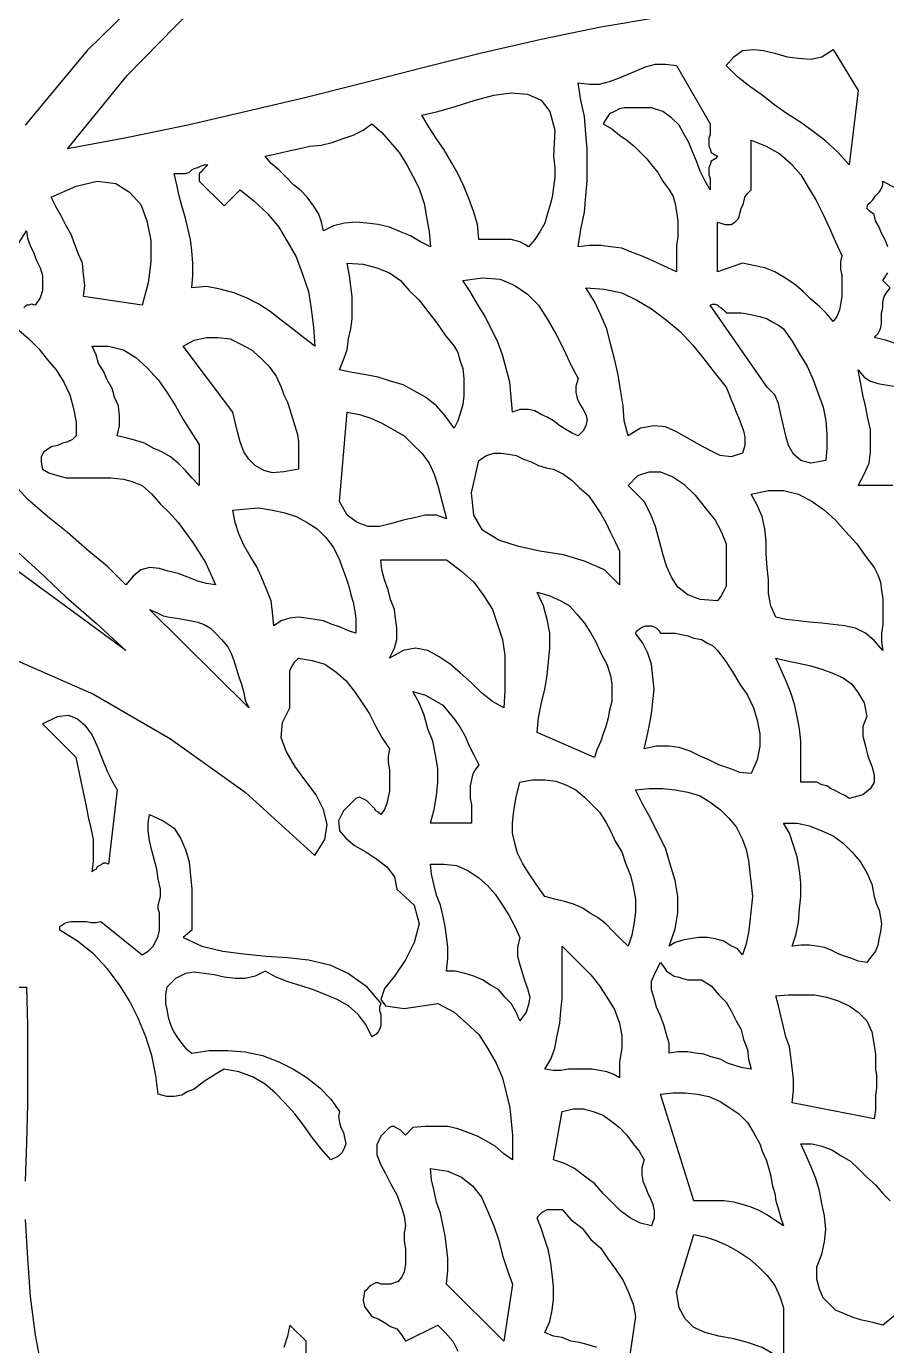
# Model space of a CAD drawing. Extents: x 0.03 to 9.22, y 0.02 to 5.11.
# Drawn here: x 5.006 to 5.698, y 1.864 to 2.925 of the extents above; entities that cross this region are included whole.
import ezdxf

# ---------------------------------------------------------------- set-up
doc = ezdxf.new("R2010")
doc.units = 0
doc.layers.add('1', color=7, linetype='Continuous')

msp = doc.modelspace()

# ---------------------------------------------------------------- linework, layer by layer
for points in [[(5.079, 2.311), (5.072, 2.251), (5.07, 2.252), (5.068, 2.252), (5.067, 2.251), (5.065, 2.25), (5.063, 2.249), (5.062, 2.247), (5.06, 2.246), (5.059, 2.245), (5.06, 2.253), (5.06, 2.262), (5.06, 2.271), (5.058, 2.28), (5.056, 2.289), (5.054, 2.299), (5.052, 2.309), (5.05, 2.318), (5.048, 2.328), (5.046, 2.337), (5.019, 2.364), (5.031, 2.37), (5.04, 2.371), (5.047, 2.368), (5.053, 2.363), (5.059, 2.355), (5.063, 2.346), (5.067, 2.336), (5.071, 2.326), (5.075, 2.318), (5.079, 2.311)], [(5.139, 2.198), (5.132, 2.192), (5.147, 2.185), (5.164, 2.181), (5.181, 2.179), (5.199, 2.177), (5.216, 2.176), (5.233, 2.174), (5.25, 2.17), (5.265, 2.163), (5.279, 2.153), (5.291, 2.139), (5.29, 2.136), (5.29, 2.133), (5.291, 2.13), (5.291, 2.127), (5.291, 2.124), (5.291, 2.121), (5.29, 2.118), (5.289, 2.116), (5.287, 2.114), (5.284, 2.112), (5.279, 2.122), (5.273, 2.13), (5.265, 2.137), (5.256, 2.142), (5.247, 2.146), (5.237, 2.15), (5.227, 2.153), (5.217, 2.156), (5.207, 2.16), (5.198, 2.165), (5.19, 2.161), (5.182, 2.159), (5.174, 2.159), (5.165, 2.16), (5.157, 2.162), (5.149, 2.163), (5.141, 2.164), (5.134, 2.163), (5.126, 2.159), (5.119, 2.152), (5.118, 2.146), (5.118, 2.139), (5.119, 2.134), (5.12, 2.128), (5.122, 2.122), (5.124, 2.117), (5.127, 2.112), (5.13, 2.108), (5.134, 2.103), (5.139, 2.099), (5.153, 2.101), (5.168, 2.101), (5.182, 2.1), (5.196, 2.097), (5.209, 2.092), (5.221, 2.086), (5.232, 2.079), (5.242, 2.071), (5.251, 2.062), (5.258, 2.052), (5.257, 2.048), (5.258, 2.043), (5.259, 2.039), (5.261, 2.035), (5.262, 2.031), (5.263, 2.026), (5.262, 2.023), (5.26, 2.019), (5.257, 2.016), (5.251, 2.013), (5.243, 2.022), (5.236, 2.031), (5.229, 2.041), (5.222, 2.05), (5.214, 2.059), (5.206, 2.067), (5.198, 2.074), (5.188, 2.08), (5.177, 2.084), (5.165, 2.086), (5.16, 2.083), (5.155, 2.08), (5.15, 2.077), (5.146, 2.074), (5.141, 2.07), (5.136, 2.068), (5.131, 2.065), (5.125, 2.064), (5.119, 2.064), (5.112, 2.066), (5.11, 2.081), (5.107, 2.097), (5.102, 2.112), (5.096, 2.127), (5.089, 2.141), (5.081, 2.154), (5.071, 2.167), (5.06, 2.179), (5.047, 2.189), (5.033, 2.198), (5.033, 2.201), (5.036, 2.203), (5.038, 2.204), (5.042, 2.205), (5.045, 2.205), (5.05, 2.205), (5.054, 2.205), (5.058, 2.204), (5.062, 2.204), (5.066, 2.205), (5.099, 2.178), (5.104, 2.181), (5.108, 2.185), (5.11, 2.189), (5.112, 2.193), (5.113, 2.198), (5.113, 2.203), (5.113, 2.208), (5.113, 2.212), (5.112, 2.215), (5.112, 2.218), (5.114, 2.225), (5.114, 2.231), (5.112, 2.239), (5.111, 2.247), (5.109, 2.254), (5.107, 2.262), (5.105, 2.27), (5.104, 2.278), (5.104, 2.284), (5.105, 2.291), (5.116, 2.286), (5.125, 2.28), (5.13, 2.272), (5.134, 2.263), (5.137, 2.253), (5.138, 2.242), (5.139, 2.231), (5.139, 2.22), (5.139, 2.209), (5.139, 2.198)], [(4.993, 2.152), (5.006, 2.152)], [(5.006, 2.152), (5.007, 2.121), (5.007, 2.089), (5.007, 2.058), (5.006, 2.027), (5.005, 1.996)], [(5.005, 1.965), (5.007, 1.934), (5.009, 1.903), (5.013, 1.872), (5.019, 1.841), (5.002, 1.79)]]:
    msp.add_lwpolyline(points)
at = {"layer": '1'}
for points in [[(5.111, 2.961), (5.055, 2.906), (5.005, 2.846)], [(5.516, 2.933), (5.468, 2.925), (5.42, 2.915), (5.372, 2.904), (5.325, 2.892), (5.278, 2.88), (5.23, 2.868), (5.183, 2.857), (5.136, 2.846), (5.088, 2.836), (5.039, 2.827), (5.087, 2.886), (5.139, 2.939)], [(5.675, 2.874), (5.668, 2.814), (5.659, 2.824), (5.649, 2.833), (5.639, 2.841), (5.629, 2.848), (5.618, 2.855), (5.608, 2.862), (5.598, 2.87), (5.588, 2.877), (5.578, 2.885), (5.569, 2.894), (5.575, 2.901), (5.582, 2.906), (5.591, 2.907), (5.599, 2.906), (5.608, 2.904), (5.618, 2.901), (5.627, 2.9), (5.637, 2.899), (5.646, 2.901), (5.655, 2.907), (5.675, 2.874)], [(5.556, 2.847), (5.556, 2.844), (5.556, 2.841), (5.556, 2.838), (5.555, 2.836), (5.555, 2.832), (5.555, 2.829), (5.556, 2.827), (5.557, 2.824), (5.56, 2.822), (5.562, 2.821), (5.56, 2.819), (5.557, 2.817), (5.556, 2.814), (5.555, 2.812), (5.555, 2.809), (5.555, 2.806), (5.556, 2.803), (5.556, 2.8), (5.556, 2.797), (5.556, 2.794), (5.552, 2.801), (5.548, 2.809), (5.545, 2.817), (5.542, 2.824), (5.539, 2.832), (5.535, 2.839), (5.531, 2.846), (5.525, 2.852), (5.518, 2.857), (5.509, 2.86), (5.505, 2.86), (5.5, 2.86), (5.496, 2.86), (5.491, 2.86), (5.487, 2.86), (5.483, 2.859), (5.479, 2.857), (5.475, 2.855), (5.473, 2.852), (5.47, 2.847), (5.477, 2.843), (5.483, 2.838), (5.489, 2.834), (5.495, 2.829), (5.5, 2.824), (5.505, 2.819), (5.509, 2.814), (5.514, 2.808), (5.518, 2.801), (5.523, 2.794), (5.526, 2.789), (5.528, 2.783), (5.529, 2.776), (5.53, 2.769), (5.53, 2.763), (5.53, 2.756), (5.529, 2.749), (5.529, 2.742), (5.529, 2.735), (5.529, 2.728), (5.522, 2.731), (5.514, 2.735), (5.507, 2.738), (5.5, 2.741), (5.492, 2.744), (5.485, 2.747), (5.476, 2.748), (5.468, 2.749), (5.459, 2.749), (5.45, 2.748), (5.452, 2.762), (5.455, 2.776), (5.456, 2.789), (5.457, 2.801), (5.457, 2.814), (5.457, 2.827), (5.456, 2.839), (5.455, 2.853), (5.452, 2.866), (5.45, 2.88), (5.459, 2.879), (5.467, 2.879), (5.475, 2.881), (5.483, 2.884), (5.49, 2.887), (5.497, 2.89), (5.504, 2.893), (5.512, 2.895), (5.52, 2.895), (5.529, 2.894), (5.556, 2.847)], [(5.43, 2.821), (5.431, 2.812), (5.431, 2.804), (5.43, 2.796), (5.429, 2.788), (5.427, 2.781), (5.425, 2.774), (5.423, 2.767), (5.419, 2.76), (5.415, 2.754), (5.41, 2.748), (5.407, 2.75), (5.403, 2.752), (5.399, 2.753), (5.396, 2.754), (5.391, 2.754), (5.387, 2.754), (5.383, 2.754), (5.379, 2.754), (5.375, 2.754), (5.37, 2.754), (5.369, 2.766), (5.366, 2.776), (5.362, 2.787), (5.358, 2.797), (5.353, 2.807), (5.348, 2.816), (5.342, 2.826), (5.336, 2.835), (5.33, 2.844), (5.324, 2.854), (5.337, 2.857), (5.351, 2.861), (5.367, 2.866), (5.382, 2.87), (5.396, 2.872), (5.409, 2.871), (5.42, 2.866), (5.427, 2.857), (5.431, 2.842), (5.43, 2.821)], [(5.331, 2.748), (5.323, 2.752), (5.315, 2.757), (5.307, 2.76), (5.298, 2.764), (5.289, 2.766), (5.28, 2.767), (5.271, 2.768), (5.262, 2.767), (5.253, 2.765), (5.245, 2.761), (5.243, 2.769), (5.241, 2.775), (5.237, 2.781), (5.232, 2.788), (5.227, 2.793), (5.221, 2.798), (5.215, 2.804), (5.209, 2.81), (5.203, 2.815), (5.198, 2.821), (5.207, 2.823), (5.216, 2.825), (5.225, 2.827), (5.234, 2.829), (5.243, 2.83), (5.252, 2.832), (5.26, 2.835), (5.269, 2.838), (5.277, 2.842), (5.284, 2.847), (5.292, 2.84), (5.299, 2.832), (5.306, 2.824), (5.312, 2.814), (5.317, 2.805), (5.322, 2.795), (5.326, 2.783), (5.328, 2.772), (5.33, 2.76), (5.331, 2.748)], [(5.662, 2.741), (5.661, 2.736), (5.661, 2.73), (5.662, 2.725), (5.662, 2.719), (5.662, 2.713), (5.662, 2.708), (5.661, 2.702), (5.66, 2.697), (5.658, 2.692), (5.655, 2.688), (5.65, 2.694), (5.644, 2.7), (5.637, 2.706), (5.631, 2.712), (5.624, 2.718), (5.616, 2.723), (5.608, 2.728), (5.6, 2.731), (5.591, 2.733), (5.582, 2.735), (5.562, 2.728), (5.562, 2.768), (5.568, 2.766), (5.573, 2.766), (5.576, 2.768), (5.579, 2.771), (5.58, 2.775), (5.581, 2.779), (5.583, 2.783), (5.584, 2.788), (5.586, 2.791), (5.589, 2.794), (5.589, 2.834), (5.601, 2.829), (5.612, 2.823), (5.621, 2.815), (5.629, 2.806), (5.635, 2.796), (5.641, 2.786), (5.647, 2.774), (5.652, 2.763), (5.657, 2.752), (5.662, 2.741)], [(5.152, 2.814), (5.151, 2.813), (5.149, 2.811), (5.148, 2.81), (5.146, 2.808), (5.145, 2.807), (5.145, 2.805), (5.145, 2.803), (5.145, 2.801), (5.165, 2.781), (5.178, 2.794), (5.189, 2.785), (5.2, 2.775), (5.209, 2.764), (5.216, 2.752), (5.223, 2.74), (5.228, 2.726), (5.233, 2.712), (5.235, 2.698), (5.237, 2.683), (5.238, 2.668), (5.229, 2.675), (5.22, 2.682), (5.211, 2.689), (5.202, 2.696), (5.193, 2.702), (5.183, 2.707), (5.173, 2.711), (5.162, 2.714), (5.151, 2.716), (5.139, 2.715), (5.14, 2.725), (5.14, 2.735), (5.139, 2.745), (5.138, 2.754), (5.136, 2.763), (5.134, 2.771), (5.131, 2.781), (5.129, 2.789), (5.127, 2.798), (5.125, 2.807), (5.129, 2.807), (5.132, 2.807), (5.134, 2.807), (5.137, 2.808), (5.139, 2.81), (5.141, 2.811), (5.144, 2.812), (5.146, 2.813), (5.149, 2.814), (5.152, 2.814)], [(5.099, 2.701), (5.052, 2.708), (5.053, 2.717), (5.052, 2.726), (5.051, 2.735), (5.048, 2.742), (5.045, 2.75), (5.042, 2.758), (5.038, 2.765), (5.034, 2.773), (5.03, 2.78), (5.026, 2.788), (5.046, 2.797), (5.063, 2.801), (5.078, 2.799), (5.089, 2.792), (5.098, 2.782), (5.103, 2.769), (5.106, 2.753), (5.106, 2.736), (5.104, 2.719), (5.099, 2.701)], [(5.699, 2.748), (5.697, 2.753), (5.694, 2.759), (5.692, 2.764), (5.689, 2.769), (5.688, 2.774), (5.684, 2.777), (5.682, 2.779), (5.683, 2.782), (5.685, 2.784), (5.687, 2.786), (5.689, 2.789), (5.692, 2.792), (5.694, 2.795), (5.695, 2.798), (5.695, 2.801), (5.706, 2.795)], [(4.999, 2.75), (5.006, 2.761), (5.007, 2.755), (5.009, 2.749), (5.012, 2.743), (5.014, 2.737), (5.017, 2.731), (5.019, 2.725), (5.019, 2.719), (5.019, 2.713), (5.017, 2.707), (5.013, 2.701)], [(5.35, 2.668), (5.353, 2.663), (5.355, 2.656), (5.357, 2.65), (5.358, 2.642), (5.358, 2.635), (5.358, 2.628), (5.357, 2.621), (5.355, 2.614), (5.353, 2.608), (5.35, 2.602), (5.343, 2.612), (5.336, 2.62), (5.327, 2.627), (5.318, 2.632), (5.309, 2.637), (5.299, 2.64), (5.289, 2.643), (5.279, 2.645), (5.268, 2.647), (5.258, 2.649), (5.261, 2.657), (5.264, 2.665), (5.265, 2.674), (5.267, 2.682), (5.268, 2.69), (5.268, 2.699), (5.268, 2.708), (5.267, 2.716), (5.266, 2.725), (5.264, 2.735), (5.277, 2.734), (5.288, 2.731), (5.298, 2.727), (5.307, 2.721), (5.314, 2.713), (5.322, 2.705), (5.329, 2.696), (5.336, 2.687), (5.343, 2.677), (5.35, 2.668)], [(5.45, 2.642), (5.448, 2.636), (5.448, 2.631), (5.449, 2.626), (5.451, 2.622), (5.454, 2.617), (5.456, 2.613), (5.457, 2.609), (5.456, 2.604), (5.454, 2.6), (5.45, 2.596), (5.445, 2.598), (5.44, 2.601), (5.435, 2.604), (5.43, 2.608), (5.425, 2.611), (5.42, 2.613), (5.415, 2.616), (5.41, 2.617), (5.403, 2.617), (5.397, 2.615), (5.396, 2.627), (5.395, 2.639), (5.392, 2.65), (5.389, 2.661), (5.385, 2.672), (5.38, 2.682), (5.375, 2.692), (5.369, 2.702), (5.363, 2.712), (5.357, 2.721), (5.373, 2.723), (5.387, 2.722), (5.399, 2.717), (5.409, 2.71), (5.418, 2.701), (5.425, 2.69), (5.432, 2.678), (5.438, 2.666), (5.444, 2.653), (5.45, 2.642)], [(5.706, 2.67), (5.697, 2.673), (5.688, 2.675), (5.691, 2.678), (5.693, 2.682), (5.694, 2.686), (5.694, 2.691), (5.694, 2.695), (5.695, 2.699), (5.695, 2.704), (5.696, 2.708), (5.698, 2.711), (5.701, 2.715), (5.695, 2.721), (5.699, 2.727)], [(5.569, 2.635), (5.571, 2.63), (5.573, 2.625), (5.575, 2.62), (5.577, 2.615), (5.579, 2.61), (5.581, 2.605), (5.583, 2.6), (5.584, 2.595), (5.584, 2.588), (5.582, 2.582), (5.573, 2.579), (5.564, 2.58), (5.556, 2.584), (5.547, 2.589), (5.538, 2.594), (5.529, 2.599), (5.52, 2.603), (5.511, 2.604), (5.5, 2.602), (5.49, 2.596), (5.487, 2.608), (5.486, 2.62), (5.484, 2.633), (5.482, 2.645), (5.479, 2.658), (5.476, 2.67), (5.473, 2.682), (5.468, 2.693), (5.463, 2.704), (5.456, 2.715), (5.471, 2.714), (5.485, 2.711), (5.497, 2.705), (5.509, 2.698), (5.521, 2.689), (5.532, 2.68), (5.542, 2.669), (5.551, 2.658), (5.56, 2.646), (5.569, 2.635)], [(5.013, 2.701), (5.01, 2.702), (5.008, 2.701), (5.006, 2.701), (5.004, 2.699)], [(5.569, 2.695), (5.572, 2.695), (5.576, 2.695), (5.581, 2.695), (5.586, 2.694), (5.591, 2.693), (5.596, 2.692), (5.602, 2.69), (5.607, 2.687), (5.611, 2.685), (5.615, 2.682), (5.622, 2.672), (5.628, 2.662), (5.634, 2.652), (5.639, 2.641), (5.643, 2.63), (5.647, 2.619), (5.649, 2.608), (5.65, 2.597), (5.65, 2.586), (5.649, 2.576), (5.637, 2.574), (5.629, 2.576), (5.623, 2.581), (5.619, 2.588), (5.617, 2.596), (5.615, 2.604), (5.613, 2.613), (5.611, 2.622), (5.608, 2.629), (5.602, 2.635), (5.556, 2.701), (5.558, 2.702), (5.56, 2.702), (5.562, 2.701), (5.563, 2.7), (5.565, 2.699), (5.566, 2.698), (5.568, 2.696), (5.569, 2.695)], [(5, 2.681), (5.008, 2.674), (5.016, 2.666), (5.023, 2.657), (5.03, 2.649), (5.036, 2.639), (5.041, 2.629), (5.044, 2.618), (5.046, 2.607), (5.046, 2.596), (5.043, 2.593), (5.039, 2.591), (5.035, 2.59), (5.031, 2.588), (5.026, 2.587), (5.023, 2.585), (5.02, 2.583), (5.018, 2.579), (5.018, 2.575), (5.019, 2.569), (5.024, 2.566), (5.031, 2.564), (5.038, 2.562), (5.047, 2.562), (5.056, 2.562), (5.065, 2.562), (5.074, 2.562), (5.084, 2.561), (5.091, 2.559), (5.099, 2.556), (5.107, 2.549), (5.114, 2.541), (5.121, 2.534), (5.128, 2.526), (5.134, 2.518), (5.14, 2.51), (5.145, 2.502), (5.15, 2.494), (5.154, 2.485), (5.158, 2.476), (5.151, 2.477), (5.144, 2.479), (5.136, 2.482), (5.128, 2.485), (5.12, 2.487), (5.113, 2.489), (5.105, 2.49), (5.098, 2.488), (5.092, 2.483), (5.086, 2.476), (5.071, 2.491), (5.055, 2.504), (5.039, 2.518), (5.023, 2.531), (5.007, 2.545), (4.994, 2.559)], [(5.145, 2.589), (5.145, 2.556), (5.139, 2.562), (5.134, 2.568), (5.128, 2.574), (5.122, 2.579), (5.115, 2.583), (5.108, 2.586), (5.101, 2.59), (5.094, 2.592), (5.087, 2.594), (5.079, 2.596), (5.081, 2.604), (5.081, 2.612), (5.08, 2.62), (5.077, 2.627), (5.075, 2.634), (5.071, 2.641), (5.068, 2.648), (5.064, 2.654), (5.062, 2.661), (5.059, 2.668), (5.072, 2.668), (5.084, 2.665), (5.094, 2.659), (5.103, 2.651), (5.112, 2.641), (5.119, 2.631), (5.126, 2.62), (5.132, 2.609), (5.139, 2.598), (5.145, 2.589)], [(5.211, 2.635), (5.213, 2.629), (5.216, 2.623), (5.218, 2.617), (5.22, 2.61), (5.222, 2.604), (5.224, 2.597), (5.225, 2.591), (5.225, 2.584), (5.225, 2.576), (5.225, 2.569), (5.213, 2.567), (5.204, 2.566), (5.197, 2.568), (5.19, 2.572), (5.185, 2.577), (5.181, 2.583), (5.178, 2.591), (5.176, 2.598), (5.174, 2.607), (5.172, 2.615), (5.132, 2.668), (5.141, 2.673), (5.151, 2.675), (5.16, 2.675), (5.17, 2.674), (5.178, 2.67), (5.187, 2.665), (5.194, 2.659), (5.201, 2.652), (5.207, 2.644), (5.211, 2.635)], [(5.703, 2.556), (5.689, 2.556), (5.675, 2.556), (5.68, 2.565), (5.684, 2.574), (5.685, 2.583), (5.685, 2.592), (5.685, 2.601), (5.683, 2.61), (5.681, 2.62), (5.679, 2.629), (5.677, 2.639), (5.675, 2.649), (5.68, 2.643), (5.685, 2.64), (5.691, 2.638), (5.697, 2.637), (5.704, 2.636)], [(5.086, 2.423), (4.86, 2.589), (4.854, 2.629), (4.879, 2.609), (4.903, 2.589), (4.926, 2.569), (4.949, 2.549), (4.971, 2.528), (4.993, 2.508), (5.016, 2.487), (5.038, 2.466), (5.062, 2.445), (5.086, 2.423)], [(5.337, 2.556), (5.344, 2.529), (5.336, 2.532), (5.327, 2.532), (5.318, 2.53), (5.309, 2.528), (5.299, 2.525), (5.29, 2.523), (5.281, 2.523), (5.272, 2.526), (5.264, 2.532), (5.258, 2.543), (5.264, 2.615), (5.274, 2.613), (5.283, 2.61), (5.292, 2.606), (5.301, 2.601), (5.31, 2.596), (5.317, 2.589), (5.324, 2.582), (5.33, 2.574), (5.334, 2.565), (5.337, 2.556)], [(5.483, 2.503), (5.483, 2.476), (5.471, 2.488), (5.455, 2.495), (5.438, 2.5), (5.419, 2.503), (5.401, 2.507), (5.386, 2.512), (5.373, 2.52), (5.366, 2.532), (5.364, 2.55), (5.37, 2.576), (5.376, 2.58), (5.382, 2.582), (5.388, 2.582), (5.394, 2.581), (5.4, 2.58), (5.406, 2.577), (5.412, 2.575), (5.418, 2.572), (5.424, 2.57), (5.43, 2.569), (5.438, 2.565), (5.445, 2.56), (5.451, 2.554), (5.458, 2.548), (5.463, 2.541), (5.468, 2.533), (5.472, 2.526), (5.476, 2.518), (5.48, 2.51), (5.483, 2.503)], [(5.569, 2.509), (5.569, 2.505), (5.569, 2.5), (5.569, 2.495), (5.569, 2.49), (5.569, 2.485), (5.569, 2.48), (5.569, 2.475), (5.567, 2.471), (5.565, 2.467), (5.562, 2.463), (5.548, 2.464), (5.538, 2.468), (5.53, 2.474), (5.525, 2.482), (5.521, 2.491), (5.518, 2.501), (5.515, 2.512), (5.512, 2.523), (5.508, 2.533), (5.503, 2.543), (5.49, 2.556), (5.498, 2.564), (5.507, 2.567), (5.516, 2.567), (5.526, 2.563), (5.535, 2.557), (5.544, 2.548), (5.552, 2.538), (5.56, 2.528), (5.565, 2.519), (5.569, 2.509)], [(5.688, 2.49), (5.691, 2.484), (5.693, 2.478), (5.694, 2.471), (5.695, 2.465), (5.695, 2.458), (5.695, 2.451), (5.695, 2.444), (5.694, 2.437), (5.694, 2.43), (5.695, 2.423), (5.688, 2.431), (5.681, 2.437), (5.673, 2.441), (5.664, 2.443), (5.655, 2.444), (5.646, 2.445), (5.636, 2.446), (5.627, 2.447), (5.617, 2.448), (5.609, 2.45), (5.605, 2.459), (5.603, 2.469), (5.603, 2.48), (5.602, 2.49), (5.601, 2.501), (5.601, 2.511), (5.6, 2.521), (5.598, 2.531), (5.594, 2.54), (5.589, 2.549), (5.603, 2.552), (5.615, 2.552), (5.627, 2.549), (5.638, 2.543), (5.648, 2.536), (5.657, 2.528), (5.665, 2.519), (5.674, 2.509), (5.681, 2.499), (5.688, 2.49)], [(5.258, 2.496), (5.26, 2.49), (5.262, 2.485), (5.264, 2.479), (5.266, 2.473), (5.267, 2.468), (5.269, 2.462), (5.27, 2.456), (5.271, 2.449), (5.271, 2.443), (5.271, 2.437), (5.265, 2.439), (5.258, 2.442), (5.252, 2.444), (5.245, 2.447), (5.238, 2.448), (5.231, 2.449), (5.225, 2.45), (5.218, 2.449), (5.211, 2.447), (5.205, 2.443), (5.204, 2.454), (5.203, 2.463), (5.199, 2.473), (5.195, 2.482), (5.191, 2.491), (5.186, 2.499), (5.181, 2.508), (5.177, 2.517), (5.174, 2.526), (5.172, 2.536), (5.183, 2.537), (5.193, 2.538), (5.204, 2.536), (5.214, 2.534), (5.223, 2.531), (5.232, 2.526), (5.24, 2.521), (5.247, 2.514), (5.253, 2.506), (5.258, 2.496)], [(5.344, 2.496), (5.356, 2.487), (5.366, 2.478), (5.374, 2.467), (5.381, 2.456), (5.385, 2.444), (5.389, 2.432), (5.391, 2.419), (5.391, 2.405), (5.391, 2.391), (5.39, 2.377), (5.381, 2.382), (5.372, 2.389), (5.364, 2.397), (5.355, 2.405), (5.347, 2.412), (5.338, 2.418), (5.329, 2.423), (5.319, 2.425), (5.309, 2.423), (5.298, 2.417), (5.302, 2.425), (5.304, 2.432), (5.304, 2.441), (5.303, 2.449), (5.302, 2.456), (5.299, 2.464), (5.297, 2.472), (5.294, 2.48), (5.292, 2.488), (5.291, 2.496), (5.294, 2.496), (5.298, 2.496), (5.303, 2.496), (5.309, 2.496), (5.314, 2.496), (5.32, 2.496), (5.326, 2.496), (5.332, 2.496), (5.338, 2.496), (5.344, 2.496)], [(5.476, 2.403), (5.477, 2.396), (5.477, 2.389), (5.477, 2.382), (5.475, 2.375), (5.474, 2.369), (5.472, 2.362), (5.47, 2.356), (5.468, 2.35), (5.465, 2.343), (5.463, 2.337), (5.417, 2.357), (5.418, 2.369), (5.42, 2.38), (5.423, 2.392), (5.425, 2.403), (5.426, 2.414), (5.427, 2.425), (5.427, 2.437), (5.425, 2.448), (5.422, 2.459), (5.417, 2.47), (5.427, 2.467), (5.436, 2.463), (5.443, 2.459), (5.449, 2.452), (5.455, 2.445), (5.46, 2.437), (5.464, 2.43), (5.468, 2.421), (5.473, 2.412), (5.476, 2.403)], [(5.158, 2.437), (5.163, 2.432), (5.168, 2.426), (5.171, 2.42), (5.173, 2.415), (5.175, 2.408), (5.177, 2.402), (5.179, 2.396), (5.181, 2.389), (5.182, 2.383), (5.185, 2.377), (5.105, 2.456), (5.11, 2.454), (5.116, 2.451), (5.121, 2.45), (5.127, 2.449), (5.133, 2.448), (5.139, 2.447), (5.144, 2.446), (5.149, 2.444), (5.154, 2.441), (5.158, 2.437)], [(5.516, 2.437), (5.519, 2.437), (5.524, 2.437), (5.528, 2.437), (5.533, 2.436), (5.538, 2.435), (5.543, 2.433), (5.549, 2.432), (5.554, 2.429), (5.558, 2.427), (5.562, 2.423), (5.568, 2.415), (5.574, 2.406), (5.58, 2.396), (5.586, 2.387), (5.591, 2.377), (5.594, 2.367), (5.596, 2.356), (5.596, 2.346), (5.594, 2.335), (5.589, 2.324), (5.58, 2.325), (5.572, 2.328), (5.563, 2.331), (5.555, 2.335), (5.548, 2.338), (5.54, 2.342), (5.531, 2.345), (5.523, 2.346), (5.513, 2.346), (5.503, 2.344), (5.505, 2.353), (5.507, 2.362), (5.509, 2.372), (5.51, 2.382), (5.511, 2.392), (5.51, 2.402), (5.509, 2.412), (5.506, 2.421), (5.502, 2.429), (5.496, 2.437), (5.497, 2.439), (5.5, 2.441), (5.502, 2.442), (5.504, 2.443), (5.506, 2.443), (5.509, 2.443), (5.511, 2.442), (5.513, 2.441), (5.515, 2.439), (5.516, 2.437)], [(4.994, 2.417), (5.06, 2.388), (5.122, 2.352), (5.182, 2.309), (5.238, 2.258), (5.246, 2.271), (5.248, 2.283), (5.245, 2.295), (5.239, 2.307), (5.23, 2.319), (5.222, 2.33), (5.215, 2.342), (5.211, 2.353), (5.212, 2.365), (5.218, 2.377), (5.218, 2.381), (5.218, 2.385), (5.218, 2.39), (5.218, 2.394), (5.218, 2.399), (5.218, 2.403), (5.218, 2.407), (5.22, 2.411), (5.222, 2.414), (5.225, 2.417), (5.236, 2.415), (5.246, 2.412), (5.255, 2.406), (5.263, 2.399), (5.27, 2.39), (5.276, 2.381), (5.282, 2.372), (5.287, 2.362), (5.292, 2.353), (5.298, 2.344), (5.297, 2.338), (5.297, 2.333), (5.298, 2.327), (5.298, 2.322), (5.298, 2.316), (5.298, 2.31), (5.297, 2.305), (5.296, 2.3), (5.294, 2.295), (5.291, 2.291), (5.289, 2.293), (5.287, 2.294), (5.286, 2.296), (5.284, 2.298), (5.282, 2.3), (5.28, 2.302), (5.278, 2.303), (5.276, 2.304), (5.274, 2.305), (5.271, 2.304), (5.261, 2.294), (5.257, 2.286), (5.258, 2.278), (5.263, 2.272), (5.27, 2.266), (5.279, 2.261), (5.288, 2.255), (5.296, 2.249), (5.302, 2.241), (5.304, 2.231), (5.318, 2.218), (5.322, 2.203), (5.318, 2.188), (5.311, 2.174), (5.302, 2.161), (5.294, 2.151), (5.291, 2.142), (5.295, 2.137), (5.31, 2.135), (5.337, 2.139), (5.35, 2.132), (5.36, 2.123), (5.37, 2.114), (5.377, 2.103), (5.384, 2.091), (5.389, 2.079), (5.392, 2.067), (5.395, 2.055), (5.396, 2.044), (5.397, 2.033), (5.397, 2.013), (5.39, 2.018), (5.383, 2.024), (5.376, 2.028), (5.369, 2.032), (5.361, 2.035), (5.353, 2.038), (5.345, 2.04), (5.336, 2.04), (5.327, 2.04), (5.317, 2.039), (5.311, 2.033), (5.31, 2.034), (5.308, 2.036), (5.307, 2.037), (5.305, 2.038), (5.303, 2.039), (5.302, 2.04), (5.3, 2.04), (5.298, 2.039), (5.291, 2.032), (5.288, 2.025), (5.288, 2.017), (5.291, 2.009), (5.295, 2.002), (5.299, 1.994), (5.304, 1.985), (5.307, 1.977), (5.31, 1.968), (5.311, 1.96), (5.31, 1.954), (5.31, 1.948), (5.311, 1.941), (5.311, 1.935), (5.311, 1.929), (5.31, 1.923), (5.308, 1.919), (5.305, 1.915), (5.299, 1.913), (5.291, 1.913), (5.289, 1.914), (5.287, 1.914), (5.285, 1.913), (5.283, 1.912), (5.282, 1.911), (5.281, 1.91), (5.279, 1.908), (5.278, 1.907), (5.277, 1.9), (5.278, 1.895), (5.281, 1.891), (5.284, 1.887), (5.289, 1.885), (5.294, 1.882), (5.299, 1.879), (5.304, 1.877), (5.308, 1.872), (5.311, 1.867), (5.337, 1.88), (5.343, 1.874), (5.349, 1.867), (5.353, 1.859)], [(5.682, 2.37), (5.679, 2.362), (5.679, 2.354), (5.681, 2.346), (5.683, 2.338), (5.686, 2.33), (5.688, 2.323), (5.688, 2.317), (5.685, 2.312), (5.679, 2.307), (5.668, 2.304), (5.665, 2.306), (5.661, 2.308), (5.657, 2.31), (5.653, 2.312), (5.65, 2.314), (5.646, 2.315), (5.642, 2.317), (5.638, 2.317), (5.633, 2.317), (5.629, 2.317), (5.629, 2.329), (5.629, 2.339), (5.629, 2.35), (5.628, 2.36), (5.626, 2.37), (5.624, 2.38), (5.621, 2.389), (5.617, 2.399), (5.613, 2.408), (5.609, 2.417), (5.617, 2.415), (5.627, 2.413), (5.636, 2.411), (5.646, 2.408), (5.654, 2.405), (5.663, 2.401), (5.67, 2.396), (5.675, 2.389), (5.68, 2.381), (5.682, 2.37)], [(5.37, 2.331), (5.367, 2.327), (5.365, 2.323), (5.364, 2.319), (5.363, 2.314), (5.363, 2.309), (5.363, 2.304), (5.364, 2.299), (5.364, 2.294), (5.364, 2.289), (5.364, 2.284), (5.331, 2.284), (5.334, 2.295), (5.336, 2.306), (5.337, 2.317), (5.337, 2.328), (5.335, 2.339), (5.333, 2.35), (5.329, 2.36), (5.326, 2.371), (5.322, 2.381), (5.317, 2.39), (5.327, 2.387), (5.334, 2.383), (5.341, 2.379), (5.346, 2.373), (5.351, 2.367), (5.355, 2.361), (5.359, 2.354), (5.362, 2.347), (5.366, 2.339), (5.37, 2.331)], [(5.476, 2.278), (5.48, 2.269), (5.485, 2.261), (5.488, 2.252), (5.492, 2.242), (5.494, 2.233), (5.496, 2.223), (5.496, 2.213), (5.495, 2.204), (5.493, 2.194), (5.49, 2.185), (5.484, 2.191), (5.478, 2.197), (5.472, 2.203), (5.466, 2.208), (5.459, 2.212), (5.453, 2.216), (5.446, 2.219), (5.439, 2.221), (5.431, 2.223), (5.423, 2.225), (5.416, 2.235), (5.41, 2.244), (5.405, 2.252), (5.401, 2.26), (5.399, 2.268), (5.397, 2.276), (5.397, 2.284), (5.398, 2.294), (5.4, 2.305), (5.403, 2.317), (5.413, 2.319), (5.423, 2.319), (5.432, 2.318), (5.44, 2.315), (5.448, 2.311), (5.455, 2.305), (5.461, 2.299), (5.467, 2.293), (5.472, 2.285), (5.476, 2.278)], [(5.582, 2.271), (5.585, 2.263), (5.587, 2.254), (5.588, 2.244), (5.589, 2.235), (5.59, 2.225), (5.589, 2.215), (5.588, 2.205), (5.587, 2.196), (5.585, 2.187), (5.582, 2.178), (5.578, 2.183), (5.572, 2.186), (5.567, 2.189), (5.56, 2.191), (5.554, 2.192), (5.547, 2.192), (5.54, 2.191), (5.534, 2.19), (5.528, 2.188), (5.523, 2.185), (5.528, 2.199), (5.53, 2.212), (5.53, 2.225), (5.528, 2.238), (5.524, 2.251), (5.52, 2.264), (5.514, 2.276), (5.508, 2.288), (5.502, 2.299), (5.496, 2.311), (5.507, 2.312), (5.518, 2.312), (5.528, 2.311), (5.538, 2.309), (5.548, 2.306), (5.556, 2.301), (5.564, 2.295), (5.571, 2.288), (5.577, 2.281), (5.582, 2.271)], [(5.688, 2.225), (5.69, 2.219), (5.692, 2.214), (5.693, 2.208), (5.694, 2.203), (5.693, 2.197), (5.692, 2.192), (5.691, 2.186), (5.689, 2.181), (5.685, 2.176), (5.682, 2.172), (5.675, 2.173), (5.67, 2.175), (5.664, 2.177), (5.659, 2.179), (5.653, 2.182), (5.648, 2.184), (5.642, 2.185), (5.636, 2.186), (5.629, 2.186), (5.622, 2.185), (5.625, 2.194), (5.627, 2.204), (5.628, 2.215), (5.629, 2.225), (5.629, 2.236), (5.628, 2.246), (5.626, 2.257), (5.623, 2.266), (5.62, 2.276), (5.615, 2.284), (5.626, 2.284), (5.636, 2.282), (5.646, 2.278), (5.655, 2.274), (5.663, 2.268), (5.67, 2.261), (5.677, 2.253), (5.682, 2.244), (5.686, 2.235), (5.688, 2.225)], [(5.403, 2.192), (5.401, 2.184), (5.401, 2.177), (5.403, 2.17), (5.405, 2.163), (5.407, 2.157), (5.409, 2.151), (5.411, 2.144), (5.41, 2.138), (5.408, 2.132), (5.403, 2.125), (5.4, 2.132), (5.396, 2.139), (5.391, 2.144), (5.386, 2.15), (5.379, 2.154), (5.373, 2.158), (5.366, 2.161), (5.359, 2.163), (5.351, 2.165), (5.344, 2.165), (5.345, 2.175), (5.345, 2.184), (5.344, 2.193), (5.343, 2.201), (5.341, 2.21), (5.339, 2.218), (5.336, 2.226), (5.334, 2.234), (5.332, 2.243), (5.331, 2.251), (5.342, 2.251), (5.352, 2.25), (5.361, 2.246), (5.37, 2.24), (5.377, 2.234), (5.383, 2.227), (5.389, 2.218), (5.394, 2.21), (5.399, 2.201), (5.403, 2.192)], [(5.483, 2.092), (5.483, 2.079), (5.478, 2.082), (5.473, 2.084), (5.467, 2.085), (5.461, 2.086), (5.455, 2.086), (5.448, 2.086), (5.442, 2.086), (5.436, 2.085), (5.43, 2.085), (5.423, 2.086), (5.428, 2.094), (5.431, 2.103), (5.433, 2.113), (5.435, 2.123), (5.436, 2.133), (5.437, 2.143), (5.437, 2.153), (5.437, 2.164), (5.437, 2.175), (5.437, 2.185), (5.444, 2.178), (5.452, 2.17), (5.46, 2.162), (5.467, 2.153), (5.473, 2.144), (5.479, 2.134), (5.483, 2.123), (5.485, 2.113), (5.485, 2.103), (5.483, 2.092)], [(5.549, 2.158), (5.557, 2.153), (5.563, 2.146), (5.569, 2.14), (5.573, 2.133), (5.577, 2.125), (5.581, 2.118), (5.583, 2.11), (5.586, 2.102), (5.587, 2.094), (5.589, 2.086), (5.582, 2.087), (5.576, 2.089), (5.57, 2.091), (5.564, 2.094), (5.557, 2.096), (5.551, 2.098), (5.544, 2.099), (5.538, 2.1), (5.53, 2.1), (5.523, 2.099), (5.523, 2.107), (5.521, 2.114), (5.519, 2.121), (5.516, 2.129), (5.513, 2.136), (5.511, 2.143), (5.509, 2.15), (5.509, 2.157), (5.512, 2.164), (5.516, 2.172), (5.519, 2.168), (5.521, 2.165), (5.524, 2.163), (5.527, 2.161), (5.531, 2.16), (5.534, 2.159), (5.538, 2.158), (5.541, 2.158), (5.545, 2.158), (5.549, 2.158)], [(5.688, 2.105), (5.689, 2.098), (5.689, 2.092), (5.689, 2.086), (5.69, 2.081), (5.69, 2.076), (5.69, 2.071), (5.689, 2.065), (5.689, 2.06), (5.689, 2.053), (5.688, 2.046), (5.622, 2.059), (5.623, 2.069), (5.623, 2.078), (5.622, 2.087), (5.621, 2.096), (5.62, 2.104), (5.617, 2.112), (5.615, 2.12), (5.613, 2.129), (5.611, 2.137), (5.609, 2.145), (5.619, 2.146), (5.629, 2.146), (5.64, 2.146), (5.65, 2.144), (5.659, 2.141), (5.668, 2.137), (5.675, 2.132), (5.682, 2.125), (5.686, 2.116), (5.688, 2.105)], [(5.596, 2.026), (5.598, 2.02), (5.601, 2.013), (5.603, 2.007), (5.605, 2), (5.606, 1.993), (5.608, 1.986), (5.609, 1.98), (5.611, 1.973), (5.613, 1.966), (5.615, 1.96), (5.609, 1.964), (5.603, 1.968), (5.596, 1.972), (5.589, 1.975), (5.582, 1.977), (5.575, 1.979), (5.567, 1.98), (5.559, 1.98), (5.551, 1.98), (5.543, 1.98), (5.516, 2.066), (5.526, 2.067), (5.536, 2.067), (5.546, 2.066), (5.555, 2.064), (5.564, 2.06), (5.572, 2.055), (5.579, 2.05), (5.586, 2.043), (5.591, 2.035), (5.596, 2.026)], [(5.503, 2.013), (5.501, 2.007), (5.501, 2.001), (5.502, 1.996), (5.504, 1.991), (5.506, 1.986), (5.508, 1.982), (5.51, 1.977), (5.511, 1.972), (5.511, 1.966), (5.509, 1.96), (5.5, 1.962), (5.492, 1.966), (5.484, 1.972), (5.477, 1.979), (5.47, 1.986), (5.463, 1.994), (5.455, 2), (5.447, 2.006), (5.439, 2.01), (5.43, 2.013), (5.437, 2.052), (5.446, 2.054), (5.454, 2.054), (5.462, 2.052), (5.47, 2.049), (5.477, 2.044), (5.483, 2.039), (5.489, 2.033), (5.494, 2.026), (5.499, 2.02), (5.503, 2.013)], [(5.705, 1.888), (5.695, 1.88), (5.687, 1.882), (5.678, 1.884), (5.671, 1.886), (5.664, 1.889), (5.657, 1.892), (5.652, 1.897), (5.647, 1.902), (5.644, 1.909), (5.642, 1.917), (5.642, 1.927), (5.646, 1.937), (5.648, 1.947), (5.649, 1.957), (5.648, 1.968), (5.646, 1.978), (5.644, 1.988), (5.641, 1.998), (5.637, 2.008), (5.633, 2.017), (5.629, 2.026), (5.638, 2.026), (5.646, 2.024), (5.654, 2.021), (5.662, 2.016), (5.669, 2.012), (5.675, 2.006), (5.682, 1.999), (5.689, 1.993), (5.695, 1.986), (5.701, 1.98)], [(5.397, 1.913), (5.39, 1.867), (5.344, 1.913), (5.345, 1.924), (5.345, 1.934), (5.344, 1.943), (5.343, 1.952), (5.341, 1.961), (5.339, 1.97), (5.336, 1.979), (5.334, 1.988), (5.332, 1.997), (5.331, 2.006), (5.345, 2.004), (5.356, 1.999), (5.365, 1.992), (5.372, 1.983), (5.377, 1.972), (5.382, 1.96), (5.386, 1.948), (5.389, 1.936), (5.393, 1.924), (5.397, 1.913)], [(5.465, 1.862), (5.458, 1.864), (5.451, 1.866), (5.444, 1.867), (5.437, 1.87), (5.43, 1.871), (5.423, 1.874), (5.427, 1.883), (5.429, 1.892), (5.43, 1.901), (5.43, 1.911), (5.429, 1.921), (5.428, 1.93), (5.426, 1.94), (5.423, 1.949), (5.42, 1.958), (5.417, 1.966), (5.418, 1.968), (5.42, 1.97), (5.421, 1.971), (5.423, 1.972), (5.425, 1.973), (5.428, 1.973), (5.431, 1.973), (5.434, 1.973), (5.437, 1.973), (5.444, 1.965), (5.453, 1.958), (5.46, 1.949), (5.468, 1.942), (5.474, 1.933), (5.48, 1.925), (5.486, 1.916), (5.49, 1.907), (5.494, 1.897), (5.496, 1.887)], [(5.615, 1.894), (5.615, 1.847), (5.608, 1.856), (5.598, 1.862), (5.586, 1.866), (5.575, 1.869), (5.563, 1.871), (5.552, 1.874), (5.543, 1.878), (5.536, 1.885), (5.531, 1.894), (5.529, 1.907), (5.543, 1.953), (5.552, 1.951), (5.561, 1.948), (5.57, 1.944), (5.579, 1.939), (5.588, 1.933), (5.595, 1.927), (5.602, 1.92), (5.608, 1.912), (5.612, 1.903), (5.615, 1.894)], [(5.231, 1.855), (5.231, 1.867), (5.218, 1.88), (5.216, 1.871), (5.213, 1.862)], [(5.496, 1.887), (5.49, 1.847)]]:
    msp.add_lwpolyline(points, dxfattribs=at)

doc.saveas('drawing.dxf')
